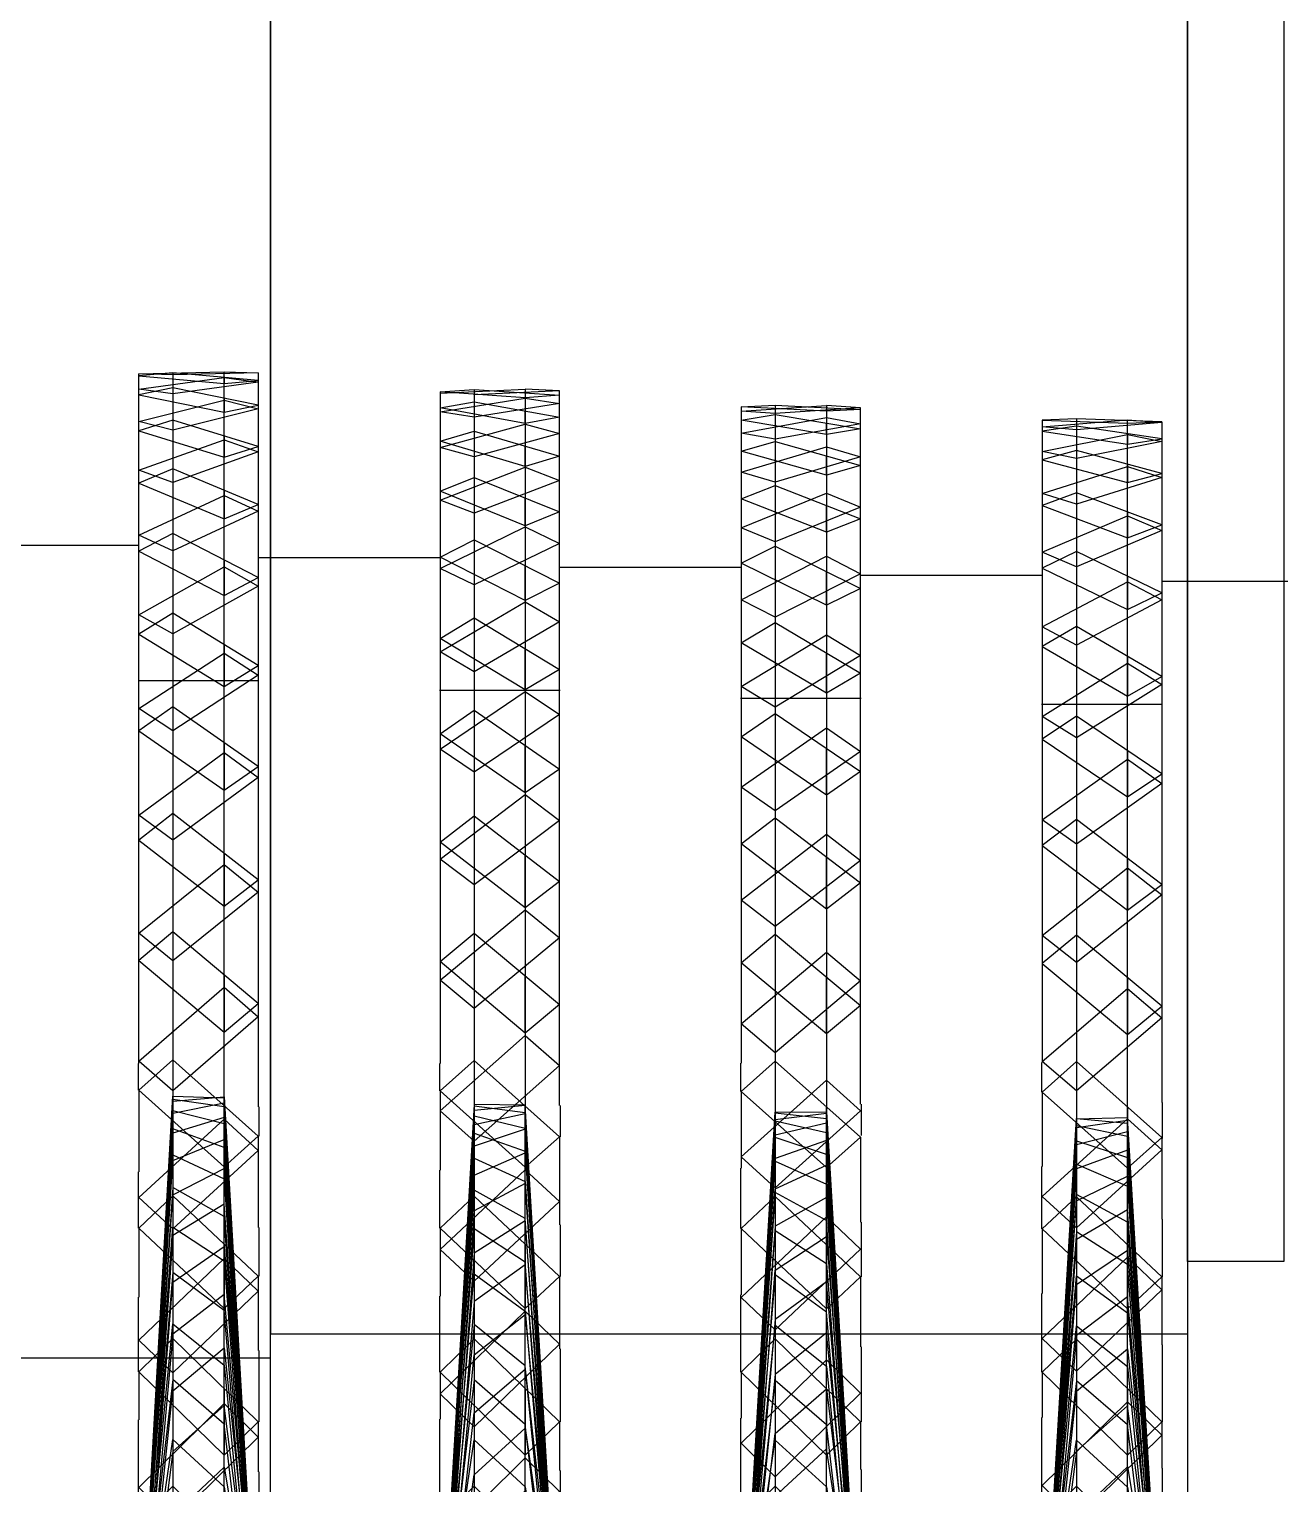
# Model space of a CAD drawing. Header units: millimetres. Extents: x -300 to 383236, y -195106 to -144646.
# Drawn here: x 27965.5 to 28095.1, y -163179.7 to -163029 of the extents above; entities that cross this region are included whole.
import ezdxf

# ---------------------------------------------------------------- set-up
doc = ezdxf.new("R2010")
doc.units = ezdxf.units.MM
doc.header["$LTSCALE"] = 60
doc.layers.add('EQUIPMENT', color=253, linetype='Continuous', lineweight=0)

# ---------------------------------------------------------------- blocks, each defined once
blk = doc.blocks.new('A$Cc6299706')
at = {"layer": 'EQUIPMENT', "lineweight": -3}
for points in [[(-43254.53, 32180.96), (-43254.53, 32268.5), (-43254.53, 32284.51), (-43349.53, 32284.51), (-43349.53, 32268.5), (-43254.53, 32268.5), (-43254.53, 32180.96), (-43254.53, 31949.5), (-43254.53, 32180.96), (-43244.53, 32180.96), (-43244.53, 31949.5), (-43254.53, 31949.5), (-43254.53, 31859.51), (-43244.53, 31859.51), (-43244.53, 31628.05), (-43254.53, 31628.05), (-43254.53, 31859.51), (-43254.53, 31628.05), (-43254.53, 31540.5), (-43244.53, 31540.5), (-43244.53, 31533.5), (-43244.96, 31533.18), (-43245.45, 31522.5), (-43064.53, 31486.6)], [(-43349.53, 32268.43), (-43349.53, 32180.96), (-43349.53, 31942), (-43349.53, 32180.96)], [(-43363.17, 31970.02), (-43363.17, 31980.69), (-43363.17, 31993.16), (-43363.17, 32004.48), (-43363.17, 32014.51), (-43363.17, 32023.1), (-43363.17, 32030.14), (-43363.17, 32035.57), (-43363.17, 32039.29), (-43363.17, 32041.26), (-43363.17, 32041.45), (-43354.33, 32041.67)], [(-43350.79, 32041.58), (-43359.63, 32041.36), (-43363.17, 32041.45)], [(-43354.33, 32038.74), (-43354.33, 32037.51), (-43354.33, 32038.93), (-43354.33, 32037.51), (-43354.33, 32040.47), (-43350.79, 32040.79), (-43359.63, 32041.57), (-43363.17, 32041.26), (-43354.33, 32040.47)], [(-43359.63, 32041.57), (-43359.63, 31966.62)], [(-43359.63, 32041.36), (-43359.63, 31966.13)], [(-43354.33, 32041.1), (-43354.33, 32040.47), (-43354.33, 32041.67), (-43350.79, 32041.58), (-43350.79, 32040.79), (-43350.79, 32038.22), (-43350.79, 32033.92), (-43350.79, 32027.93), (-43350.79, 32020.35), (-43350.79, 32011.25), (-43350.79, 32000.78), (-43350.79, 31989.05), (-43350.79, 31976.23), (-43350.79, 31965.53)], [(-43354.33, 32034.64), (-43354.33, 32032.82), (-43354.33, 32035.02), (-43354.33, 32032.82), (-43354.33, 32035.02), (-43354.33, 32032.82), (-43354.33, 32037.51), (-43350.79, 32038.22), (-43359.63, 32040), (-43363.17, 32039.29), (-43354.33, 32037.51)], [(-43359.63, 32040), (-43359.63, 31966.29)], [(-43359.63, 32039.38), (-43359.63, 31964.85)], [(-43331.96, 32039.47), (-43323.13, 32039.88)], [(-43319.59, 31965.65), (-43319.59, 31976.13), (-43319.59, 31988.88), (-43319.59, 32000.5), (-43319.59, 32010.85), (-43319.59, 32019.77), (-43319.59, 32027.16), (-43319.59, 32032.92), (-43319.59, 32036.96), (-43319.59, 32039.24), (-43319.59, 32039.71), (-43323.13, 32039.88), (-43323.13, 32038.99), (-43331.96, 32039.6), (-43328.44, 32039.85), (-43319.59, 32039.24), (-43323.13, 32038.99), (-43323.13, 32036.31), (-43331.96, 32037.93), (-43328.44, 32038.58), (-43319.59, 32036.96), (-43323.13, 32036.31), (-43323.13, 32031.87), (-43331.96, 32034.48), (-43328.44, 32035.53), (-43319.59, 32032.92), (-43323.13, 32031.87), (-43323.13, 32025.73), (-43331.96, 32029.31), (-43328.44, 32030.74), (-43319.59, 32027.16), (-43323.13, 32025.73), (-43323.13, 32017.98), (-43331.96, 32022.46), (-43328.44, 32024.25), (-43319.59, 32019.77), (-43323.13, 32017.98), (-43323.13, 32008.72), (-43331.96, 32014.05), (-43328.44, 32016.17), (-43319.59, 32010.85), (-43323.13, 32008.72), (-43323.13, 31998.07), (-43331.96, 32004.17), (-43328.44, 32006.61), (-43319.59, 32000.5), (-43323.13, 31998.07), (-43323.13, 31986.16), (-43331.96, 31992.96), (-43328.44, 31995.68), (-43319.59, 31988.88), (-43323.13, 31986.16), (-43323.13, 31973.17), (-43331.96, 31980.58), (-43328.44, 31983.53), (-43319.59, 31976.13), (-43323.13, 31973.17), (-43323.13, 31959.26), (-43323.13, 31965.6), (-43323.13, 31959.26), (-43323.13, 31965.6), (-43323.13, 31959.26), (-43323.13, 31965.6), (-43323.13, 31960.77)], [(-43331.96, 32039.6), (-43331.96, 32037.93), (-43331.96, 32034.48), (-43331.96, 32029.31), (-43331.96, 32022.46), (-43331.96, 32014.05), (-43331.96, 32004.17), (-43331.96, 31992.96), (-43331.96, 31980.58), (-43331.96, 31970)], [(-43328.44, 32039.85), (-43328.44, 31965.76)], [(-43319.59, 32039.71), (-43328.44, 32039.3), (-43328.44, 31965.13)], [(-43328.44, 32038.58), (-43328.44, 31965.59)], [(-43288.4, 31965.79), (-43288.4, 31976.04), (-43288.4, 31988.72), (-43288.4, 32000.25), (-43288.4, 32010.47), (-43288.4, 32019.23), (-43288.4, 32026.44), (-43288.4, 32031.98), (-43288.4, 32035.77), (-43288.4, 32037.76), (-43288.4, 32037.94), (-43291.93, 32038.18), (-43291.93, 32037.59), (-43300.77, 32038.03), (-43297.23, 32038.21), (-43288.4, 32037.76), (-43291.93, 32037.59), (-43291.93, 32035.18), (-43300.77, 32036.65), (-43297.23, 32037.24), (-43288.4, 32035.77), (-43291.93, 32035.18), (-43291.93, 32030.98), (-43300.77, 32033.46), (-43297.23, 32034.45), (-43288.4, 32031.98), (-43291.93, 32030.98), (-43291.93, 32025.06), (-43300.77, 32028.51), (-43297.23, 32029.89), (-43288.4, 32026.44), (-43291.93, 32025.06), (-43291.93, 32017.49), (-43300.77, 32021.86), (-43297.23, 32023.61), (-43288.4, 32019.23), (-43291.93, 32017.49), (-43291.93, 32008.37), (-43300.77, 32013.61), (-43297.23, 32015.71), (-43288.4, 32010.47), (-43291.93, 32008.37), (-43291.93, 31997.83), (-43300.77, 32003.87), (-43297.23, 32006.28), (-43288.4, 32000.25), (-43291.93, 31997.83), (-43291.93, 31986.02), (-43300.77, 31992.77), (-43297.23, 31995.47), (-43288.4, 31988.72), (-43291.93, 31986.02), (-43291.93, 31973.09), (-43300.77, 31980.46), (-43297.23, 31983.41), (-43288.4, 31976.04), (-43291.93, 31973.09), (-43291.93, 31959.23), (-43291.93, 31965.53), (-43291.93, 31959.23), (-43291.93, 31965.53), (-43291.93, 31959.23), (-43291.93, 31965.53), (-43291.93, 31959.47)], [(-43288.4, 32037.94), (-43297.23, 32037.35), (-43300.77, 32037.59), (-43291.93, 32038.18)], [(-43300.77, 32038.03), (-43300.77, 32036.65), (-43300.77, 32033.46), (-43300.77, 32028.51), (-43300.77, 32021.86), (-43300.77, 32013.61), (-43300.77, 32003.87), (-43300.77, 31992.77), (-43300.77, 31980.46), (-43300.77, 31970.06)], [(-43297.23, 32038.21), (-43297.23, 31964.96)], [(-43354.33, 32028.86), (-43354.33, 32026.46), (-43354.33, 32029.41), (-43354.33, 32026.46), (-43354.33, 32029.41), (-43354.33, 32026.46), (-43354.33, 32029.41), (-43354.33, 32026.46), (-43354.33, 32032.82), (-43350.79, 32033.92), (-43359.63, 32036.67), (-43363.17, 32035.57), (-43354.33, 32032.82)], [(-43359.63, 32036.67), (-43359.63, 31965.16)], [(-43328.44, 32036.96), (-43328.44, 31963.68)], [(-43297.23, 32037.35), (-43297.23, 31964.18)], [(-43297.23, 32037.24), (-43297.23, 31964.92)], [(-43260.73, 31949.95), (-43260.73, 31944.6), (-43260.73, 31951.23), (-43260.73, 31944.6), (-43260.73, 31951.23), (-43260.73, 31944.6), (-43260.73, 31959.19), (-43257.19, 31962.34), (-43266.03, 31970.21), (-43269.57, 31967.06), (-43260.73, 31959.19), (-43260.73, 31973.02), (-43257.19, 31975.96), (-43266.03, 31983.3), (-43269.57, 31980.36), (-43260.73, 31973.02), (-43260.73, 31985.89), (-43257.19, 31988.57), (-43266.03, 31995.28), (-43269.57, 31992.6), (-43260.73, 31985.89), (-43260.73, 31997.63), (-43257.19, 32000.02), (-43266.03, 32006), (-43269.57, 32003.61), (-43260.73, 31997.63), (-43260.73, 32008.06), (-43257.19, 32010.12), (-43266.03, 32015.3), (-43269.57, 32013.23), (-43260.73, 32008.06), (-43260.73, 32017.05), (-43257.19, 32018.77), (-43266.03, 32023.05), (-43269.57, 32021.33), (-43260.73, 32017.05), (-43260.73, 32024.46), (-43257.19, 32025.81), (-43266.03, 32029.15), (-43269.57, 32027.82), (-43260.73, 32024.46), (-43260.73, 32030.21), (-43257.19, 32031.15), (-43266.03, 32033.51), (-43269.57, 32032.57), (-43260.73, 32030.21), (-43260.73, 32034.19), (-43257.19, 32034.73), (-43266.03, 32036.06), (-43269.57, 32035.53), (-43260.73, 32034.19), (-43260.73, 32036.37), (-43257.19, 32036.49), (-43266.03, 32036.79), (-43269.57, 32036.66), (-43260.73, 32036.37), (-43260.73, 32036.71)], [(-43269.57, 32036.66), (-43269.57, 32035.53), (-43269.57, 32032.57), (-43269.57, 32027.82), (-43269.57, 32021.33), (-43269.57, 32013.23), (-43269.57, 32003.61), (-43269.57, 31992.6), (-43269.57, 31980.36), (-43269.57, 31970.11)], [(-43266.03, 32036.79), (-43266.03, 31964.25)], [(-43257.19, 32036.49), (-43257.19, 32034.73), (-43257.19, 32031.15), (-43257.19, 32025.81), (-43257.19, 32018.77), (-43257.19, 32010.12), (-43257.19, 32000.02), (-43257.19, 31988.57), (-43257.19, 31975.96), (-43257.19, 31965.98)], [(-43359.63, 32035.64), (-43359.63, 31962.79)], [(-43328.44, 32035.53), (-43328.44, 31964.59)], [(-43297.23, 32034.68), (-43297.23, 31962.58)], [(-43266.03, 32036.06), (-43266.03, 31964.33)], [(-43266.03, 32035.66), (-43266.03, 31963.35)], [(-43260.73, 32035.19), (-43260.73, 32034.19), (-43260.73, 32035.26)], [(-43297.23, 32034.45), (-43297.23, 31964.04)], [(-43266.03, 32033.51), (-43266.03, 31963.57)], [(-43354.33, 32021.46), (-43354.33, 32018.51), (-43354.33, 32022.18), (-43354.33, 32018.51), (-43354.33, 32022.18), (-43354.33, 32018.51), (-43354.33, 32022.18), (-43354.33, 32018.51), (-43354.33, 32022.18), (-43354.33, 32018.51), (-43354.33, 32026.46), (-43350.79, 32027.93), (-43359.63, 32031.63), (-43363.17, 32030.14), (-43354.33, 32026.46)], [(-43359.63, 32031.63), (-43359.63, 31963.25)], [(-43328.44, 32032.85), (-43328.44, 31961.45)], [(-43266.03, 32032.7), (-43266.03, 31961.62)], [(-43260.73, 32031.86), (-43260.73, 32030.21), (-43260.73, 32032.09), (-43260.73, 32030.21), (-43260.73, 32032.09)], [(-43359.63, 32030.21), (-43359.63, 31959.97)], [(-43328.44, 32030.74), (-43328.44, 31962.79)], [(-43297.23, 32030.23), (-43297.23, 31960.18)], [(-43323.13, 32028.59), (-43323.13, 32025.73)], [(-43323.13, 32028.59), (-43323.13, 32025.73)], [(-43297.23, 32029.89), (-43297.23, 31962.36)], [(-43266.03, 32029.15), (-43266.03, 31961.99)], [(-43291.93, 32027.82), (-43291.93, 32025.06)], [(-43291.93, 32027.82), (-43291.93, 32025.06)], [(-43266.03, 32027.95), (-43266.03, 31959.09)], [(-43260.73, 32026.74), (-43260.73, 32024.46), (-43260.73, 32027.15), (-43260.73, 32024.46), (-43260.73, 32027.15), (-43260.73, 32024.46), (-43260.73, 32027.15)], [(-43328.44, 32027.04), (-43328.44, 31958.45)], [(-43354.33, 32012.54), (-43354.33, 32009.09), (-43354.33, 32013.42), (-43354.33, 32009.09), (-43354.33, 32013.42), (-43354.33, 32009.09), (-43354.33, 32013.42), (-43354.33, 32009.09), (-43354.33, 32013.42), (-43354.33, 32009.09), (-43354.33, 32013.42), (-43354.33, 32009.09), (-43354.33, 32018.51), (-43350.79, 32020.35), (-43359.63, 32024.92), (-43363.17, 32023.1), (-43354.33, 32018.51)], [(-43359.63, 32024.92), (-43359.63, 31960.57)], [(-43328.44, 32024.25), (-43328.44, 31960.22)], [(-43297.23, 32024.06), (-43297.23, 31957.03)], [(-43381.93, 32023.71), (-43363.23, 32023.71)], [(-43359.63, 32023.13), (-43359.63, 31956.42)], [(-43297.23, 32023.61), (-43297.23, 31959.89)], [(-43266.03, 32023.05), (-43266.03, 31959.6)], [(-43350.73, 32022.45), (-43332.03, 32022.45)], [(-43323.13, 32021.56), (-43323.13, 32017.98)], [(-43323.13, 32021.56), (-43323.13, 32017.98)], [(-43323.13, 32021.56), (-43323.13, 32017.98)], [(-43323.13, 32021.56), (-43323.13, 32017.98)], [(-43319.53, 32021.45), (-43300.83, 32021.45)], [(-43266.03, 32021.48), (-43266.03, 31955.8)], [(-43328.44, 32019.59), (-43328.44, 31954.74)], [(-43291.93, 32020.99), (-43291.93, 32017.49)], [(-43291.93, 32020.99), (-43291.93, 32017.49)], [(-43291.93, 32020.99), (-43291.93, 32017.49)], [(-43291.93, 32020.99), (-43291.93, 32017.49)], [(-43288.33, 32020.6), (-43269.63, 32020.6)], [(-43260.73, 32019.91), (-43260.73, 32017.05), (-43260.73, 32020.48), (-43260.73, 32017.05), (-43260.73, 32020.48), (-43260.73, 32017.05), (-43260.73, 32020.48), (-43260.73, 32017.05), (-43260.73, 32020.48)], [(-43257.13, 32020), (-43241.83, 32020), (-43237.43, 32020)], [(-43354.33, 32002.22), (-43354.33, 31998.32), (-43354.33, 32003.25), (-43354.33, 31998.32), (-43354.33, 32003.25), (-43354.33, 31998.32), (-43354.33, 32003.25), (-43354.33, 31998.32), (-43354.33, 32003.25), (-43354.33, 31998.32), (-43354.33, 32003.25), (-43354.33, 31998.32), (-43354.33, 32003.25), (-43354.33, 31998.32), (-43354.33, 32009.09), (-43350.79, 32011.25), (-43359.63, 32016.67), (-43363.17, 32014.51), (-43354.33, 32009.09)], [(-43359.63, 32016.67), (-43359.63, 31957.16)], [(-43328.44, 32016.17), (-43328.44, 31956.9)], [(-43297.23, 32016.25), (-43297.23, 31953.16)], [(-43297.23, 32015.71), (-43297.23, 31956.65)], [(-43266.03, 32015.3), (-43266.03, 31956.44)], [(-43359.63, 32014.53), (-43359.63, 31952.21)], [(-43323.13, 32012.98), (-43323.13, 32008.72)], [(-43323.13, 32012.98), (-43323.13, 32008.72)], [(-43323.13, 32012.98), (-43323.13, 32008.72)], [(-43323.13, 32012.98), (-43323.13, 32008.72)], [(-43323.13, 32012.98), (-43323.13, 32008.72)], [(-43323.13, 32012.98), (-43323.13, 32008.72)], [(-43291.93, 32012.56), (-43291.93, 32008.37)], [(-43291.93, 32012.56), (-43291.93, 32008.37)], [(-43291.93, 32012.56), (-43291.93, 32008.37)], [(-43291.93, 32012.56), (-43291.93, 32008.37)], [(-43291.93, 32012.56), (-43291.93, 32008.37)], [(-43291.93, 32012.56), (-43291.93, 32008.37)], [(-43266.03, 32013.37), (-43266.03, 31951.78)], [(-43260.73, 32011.48), (-43260.73, 32008.06), (-43260.73, 32012.2), (-43260.73, 32008.06), (-43260.73, 32012.2), (-43260.73, 32008.06), (-43260.73, 32012.2), (-43260.73, 32008.06), (-43260.73, 32012.2), (-43260.73, 32008.06), (-43260.73, 32012.2)], [(-43328.44, 32010.6), (-43328.44, 31950.36)], [(-43363.23, 32009.7), (-43350.73, 32009.7)], [(-43332.03, 32008.7), (-43319.53, 32008.7)], [(-43300.83, 32007.85), (-43288.33, 32007.85)], [(-43354.33, 31990.63), (-43354.33, 31986.31), (-43354.33, 31991.8), (-43354.33, 31986.31), (-43354.33, 31991.8), (-43354.33, 31986.31), (-43354.33, 31991.8), (-43354.33, 31986.31), (-43354.33, 31991.8), (-43354.33, 31986.31), (-43354.33, 31991.8), (-43354.33, 31986.31), (-43354.33, 31991.8), (-43354.33, 31986.31), (-43354.33, 31991.8), (-43354.33, 31986.31), (-43354.33, 31998.32), (-43350.79, 32000.78), (-43359.63, 32006.95), (-43363.17, 32004.48), (-43354.33, 31998.32)], [(-43359.63, 32006.95), (-43359.63, 31953.07)], [(-43328.44, 32006.61), (-43328.44, 31952.89)], [(-43297.23, 32006.92), (-43297.23, 31948.62)], [(-43297.23, 32006.28), (-43297.23, 31952.71)], [(-43269.63, 32007.25), (-43257.13, 32007.25)], [(-43266.03, 32006), (-43266.03, 31952.56)], [(-43359.63, 32004.48), (-43359.63, 31947.37)], [(-43323.13, 32002.95), (-43323.13, 31998.07)], [(-43323.13, 32002.95), (-43323.13, 31998.07)], [(-43323.13, 32002.95), (-43323.13, 31998.07)], [(-43323.13, 32002.95), (-43323.13, 31998.07)], [(-43323.13, 32002.95), (-43323.13, 31998.07)], [(-43323.13, 32002.95), (-43323.13, 31998.07)], [(-43323.13, 32002.95), (-43323.13, 31998.07)], [(-43323.13, 32002.95), (-43323.13, 31998.07)], [(-43266.03, 32003.75), (-43266.03, 31947.12)], [(-43291.93, 32002.66), (-43291.93, 31997.83)], [(-43291.93, 32002.66), (-43291.93, 31997.83)], [(-43291.93, 32002.66), (-43291.93, 31997.83)], [(-43291.93, 32002.66), (-43291.93, 31997.83)], [(-43291.93, 32002.66), (-43291.93, 31997.83)], [(-43291.93, 32002.66), (-43291.93, 31997.83)], [(-43291.93, 32002.66), (-43291.93, 31997.83)], [(-43291.93, 32002.66), (-43291.93, 31997.83)], [(-43260.73, 32001.56), (-43260.73, 31997.63), (-43260.73, 32002.41), (-43260.73, 31997.63), (-43260.73, 32002.41), (-43260.73, 31997.63), (-43260.73, 32002.41), (-43260.73, 31997.63), (-43260.73, 32002.41), (-43260.73, 31997.63), (-43260.73, 32002.41), (-43260.73, 31997.63), (-43260.73, 32002.41)], [(-43328.44, 32000.19), (-43328.44, 31945.36)], [(-43354.33, 31977.92), (-43354.33, 31973.26), (-43354.33, 31979.21), (-43354.33, 31973.26), (-43354.33, 31979.21), (-43354.33, 31973.26), (-43354.33, 31979.21), (-43354.33, 31973.26), (-43354.33, 31979.21), (-43354.33, 31973.26), (-43354.33, 31979.21), (-43354.33, 31973.26), (-43354.33, 31979.21), (-43354.33, 31973.26), (-43354.33, 31979.21), (-43354.33, 31973.26), (-43354.33, 31979.21), (-43354.33, 31973.26), (-43354.33, 31986.31), (-43350.79, 31989.05), (-43359.63, 31995.91), (-43363.17, 31993.16), (-43354.33, 31986.31)], [(-43359.63, 31995.91), (-43359.63, 31948.35)], [(-43328.44, 31995.68), (-43328.44, 31948.23)], [(-43297.23, 31996.19), (-43297.23, 31943.48)], [(-43297.23, 31995.47), (-43297.23, 31948.11)], [(-43266.03, 31995.28), (-43266.03, 31948.01)], [(-43359.63, 31993.15), (-43359.63, 31941.99)], [(-43266.03, 31992.73), (-43266.03, 31941.85)], [(-43323.13, 31991.6), (-43323.13, 31986.16)], [(-43323.13, 31991.6), (-43323.13, 31986.16)], [(-43323.13, 31991.6), (-43323.13, 31986.16)], [(-43323.13, 31991.6), (-43323.13, 31986.16)], [(-43323.13, 31991.6), (-43323.13, 31986.16)], [(-43323.13, 31991.6), (-43323.13, 31986.16)], [(-43323.13, 31991.6), (-43323.13, 31986.16)], [(-43323.13, 31991.6), (-43323.13, 31986.16)], [(-43323.13, 31991.6), (-43323.13, 31986.16)], [(-43323.13, 31991.6), (-43323.13, 31986.16)], [(-43291.93, 31991.42), (-43291.93, 31986.02)], [(-43291.93, 31991.42), (-43291.93, 31986.02)], [(-43291.93, 31991.42), (-43291.93, 31986.02)], [(-43291.93, 31991.42), (-43291.93, 31986.02)], [(-43291.93, 31991.42), (-43291.93, 31986.02)], [(-43291.93, 31991.42), (-43291.93, 31986.02)], [(-43291.93, 31991.42), (-43291.93, 31986.02)], [(-43291.93, 31991.42), (-43291.93, 31986.02)], [(-43291.93, 31991.42), (-43291.93, 31986.02)], [(-43291.93, 31991.42), (-43291.93, 31986.02)], [(-43260.73, 31990.27), (-43260.73, 31985.89), (-43260.73, 31991.25), (-43260.73, 31985.89), (-43260.73, 31991.25), (-43260.73, 31985.89), (-43260.73, 31991.25), (-43260.73, 31985.89), (-43260.73, 31991.25), (-43260.73, 31985.89), (-43260.73, 31991.25), (-43260.73, 31985.89), (-43260.73, 31991.25), (-43260.73, 31985.89), (-43260.73, 31991.25)], [(-43328.44, 31988.52), (-43328.44, 31939.82)], [(-43354.33, 31964.26), (-43354.33, 31959.31), (-43354.33, 31965.65), (-43354.33, 31959.31), (-43354.33, 31965.65), (-43354.33, 31959.31), (-43354.33, 31965.65), (-43354.33, 31959.31), (-43354.33, 31965.65), (-43354.33, 31959.31), (-43354.33, 31973.26), (-43350.79, 31976.23), (-43359.63, 31983.67), (-43363.17, 31980.69), (-43354.33, 31973.26)], [(-43359.63, 31983.67), (-43359.63, 31943.06)], [(-43328.44, 31983.53), (-43328.44, 31942.98)], [(-43297.23, 31984.2), (-43297.23, 31937.8)], [(-43297.23, 31983.41), (-43297.23, 31942.91)], [(-43266.03, 31983.3), (-43266.03, 31942.84)], [(-43359.63, 31980.66), (-43359.63, 31936.11)], [(-43266.03, 31980.49), (-43266.03, 31936.08)], [(-43323.13, 31979.1), (-43323.13, 31973.17)], [(-43323.13, 31979.1), (-43323.13, 31973.17)], [(-43323.13, 31979.1), (-43323.13, 31973.17)], [(-43323.13, 31979.1), (-43323.13, 31973.17)], [(-43323.13, 31979.1), (-43323.13, 31973.17)], [(-43323.13, 31979.1), (-43323.13, 31973.17)], [(-43323.13, 31979.1), (-43323.13, 31973.17)], [(-43323.13, 31979.1), (-43323.13, 31973.17)], [(-43323.13, 31979.1), (-43323.13, 31973.17)], [(-43323.13, 31979.1), (-43323.13, 31973.17)], [(-43323.13, 31979.1), (-43323.13, 31973.17)], [(-43323.13, 31979.1), (-43323.13, 31973.17)], [(-43291.93, 31978.98), (-43291.93, 31973.09)], [(-43291.93, 31978.98), (-43291.93, 31973.09)], [(-43291.93, 31978.98), (-43291.93, 31973.09)], [(-43291.93, 31978.98), (-43291.93, 31973.09)], [(-43291.93, 31978.98), (-43291.93, 31973.09)], [(-43291.93, 31978.98), (-43291.93, 31973.09)], [(-43291.93, 31978.98), (-43291.93, 31973.09)], [(-43291.93, 31978.98), (-43291.93, 31973.09)], [(-43291.93, 31978.98), (-43291.93, 31973.09)], [(-43291.93, 31978.98), (-43291.93, 31973.09)], [(-43291.93, 31978.98), (-43291.93, 31973.09)], [(-43291.93, 31978.98), (-43291.93, 31973.09)], [(-43260.73, 31977.79), (-43260.73, 31973.02), (-43260.73, 31978.89), (-43260.73, 31973.02), (-43260.73, 31978.89), (-43260.73, 31973.02), (-43260.73, 31978.89), (-43260.73, 31973.02), (-43260.73, 31978.89), (-43260.73, 31973.02), (-43260.73, 31978.89), (-43260.73, 31973.02), (-43260.73, 31978.89), (-43260.73, 31973.02), (-43260.73, 31978.89), (-43260.73, 31973.02), (-43260.73, 31978.89)], [(-43328.44, 31975.72), (-43328.44, 31933.81)], [(-43363.23, 31970.02), (-43363.23, 31967.24)], [(-43354.33, 31949.83), (-43354.33, 31944.64), (-43354.33, 31951.3), (-43354.33, 31944.64), (-43354.33, 31951.3), (-43354.33, 31944.64), (-43354.33, 31959.31), (-43350.79, 31962.48), (-43359.63, 31970.41), (-43363.17, 31967.24), (-43354.33, 31959.31), (-43354.33, 31965.65), (-43354.33, 31961.31)], [(-43359.63, 31970.41), (-43359.63, 31937.28)], [(-43332.03, 31970), (-43332.03, 31967.17)], [(-43323.13, 31949.16), (-43323.13, 31951.27), (-43323.13, 31944.62), (-43323.13, 31951.27), (-43323.13, 31944.62), (-43323.13, 31959.26), (-43319.59, 31962.43), (-43328.44, 31970.34), (-43331.96, 31967.17), (-43323.13, 31959.26), (-43323.13, 31965.6), (-43323.13, 31959.26), (-43323.13, 31965.6), (-43323.13, 31959.26), (-43323.13, 31965.6), (-43323.13, 31960.93)], [(-43328.44, 31970.34), (-43328.44, 31937.23)], [(-43300.83, 31970.06), (-43300.83, 31967.11)], [(-43291.93, 31947.39), (-43291.93, 31951.25), (-43291.93, 31944.61), (-43291.93, 31951.25), (-43291.93, 31944.61), (-43291.93, 31959.23), (-43288.4, 31962.38), (-43297.23, 31970.27), (-43300.77, 31967.11), (-43291.93, 31959.23), (-43291.93, 31965.53), (-43291.93, 31959.23), (-43291.93, 31965.53), (-43291.93, 31959.23), (-43291.93, 31965.53), (-43291.93, 31960.58)], [(-43297.23, 31971.13), (-43297.23, 31931.68)], [(-43297.23, 31970.27), (-43297.23, 31937.19)], [(-43269.63, 31970.11), (-43269.63, 31967.06)], [(-43266.03, 31970.21), (-43266.03, 31937.15)], [(-43363.17, 31967.24), (-43363.17, 31958.79)], [(-43359.63, 31967.18), (-43359.63, 31929.82)], [(-43331.96, 31967.17), (-43331.96, 31958.95)], [(-43300.77, 31967.11), (-43300.77, 31959.17)], [(-43269.57, 31967.06), (-43269.57, 31959.36)], [(-43266.03, 31967.18), (-43266.03, 31929.85)], [(-43363.04, 31907.12), (-43359.63, 31966.62), (-43354.33, 31966.45), (-43350.79, 31905.16), (-43353.45, 31904.5), (-43350.79, 31904.87), (-43354.33, 31965.52), (-43359.63, 31966.29), (-43363.05, 31907.12)], [(-43363.03, 31907.12), (-43359.63, 31966.13), (-43354.33, 31966.57), (-43350.79, 31905.46), (-43353.45, 31904.5), (-43350.79, 31905.73), (-43354.33, 31965.89), (-43359.63, 31964.85), (-43363, 31907.12)], [(-43354.33, 31962.16), (-43354.33, 31965.65), (-43354.33, 31959.15)], [(-43354.33, 31963.8), (-43354.33, 31965.65), (-43354.33, 31964.41)], [(-43350.73, 31965.53), (-43350.73, 31962.48)], [(-43319.59, 31905.23), (-43323.13, 31965.7), (-43328.44, 31965.76), (-43331.96, 31904.99)], [(-43331.96, 31906.73), (-43328.44, 31948.23), (-43323.13, 31944.35), (-43319.59, 31903.16)], [(-43319.59, 31902.91), (-43323.13, 31938.71), (-43328.44, 31942.98), (-43331.96, 31906.88)], [(-43331.96, 31906.11), (-43328.44, 31960.22), (-43323.13, 31957.8), (-43319.59, 31904.02)], [(-43319.59, 31904.93), (-43323.13, 31964.92), (-43328.44, 31965.59), (-43331.96, 31905.29)], [(-43331.96, 31904.38), (-43328.44, 31963.68), (-43323.13, 31964.84), (-43319.59, 31905.79)], [(-43319.59, 31906.5), (-43323.13, 31957.59), (-43328.44, 31954.74), (-43331.96, 31903.48)], [(-43331.96, 31902.71), (-43328.44, 31939.82), (-43323.13, 31944.02), (-43319.59, 31906.97)], [(-43319.59, 31903.72), (-43323.13, 31953.95), (-43328.44, 31956.9), (-43331.96, 31906.34)], [(-43331.96, 31905.58), (-43328.44, 31964.59), (-43323.13, 31963.31), (-43319.59, 31904.63)], [(-43319.59, 31905.52), (-43323.13, 31965.68), (-43328.44, 31965.13), (-43331.96, 31904.69)], [(-43331.96, 31903.77), (-43328.44, 31958.45), (-43323.13, 31960.77), (-43319.59, 31906.29)], [(-43319.59, 31906.85), (-43323.13, 31949.16), (-43328.44, 31945.36), (-43331.96, 31902.95)], [(-43323.13, 31964.84), (-43323.13, 31965.6), (-43323.13, 31963.2)], [(-43323.13, 31963.31), (-43323.13, 31965.6), (-43323.13, 31964.92)], [(-43319.53, 31965.65), (-43319.53, 31962.43)], [(-43291.93, 31963.85), (-43291.93, 31965.53), (-43291.93, 31962.05)], [(-43291.93, 31965), (-43291.93, 31965.53), (-43291.93, 31964.84)], [(-43291.93, 31962.85), (-43291.93, 31965.53), (-43291.93, 31964.33)], [(-43288.33, 31965.79), (-43288.33, 31962.55)], [(-43260.73, 31964.29), (-43260.73, 31959.19), (-43260.73, 31965.49), (-43260.73, 31959.19), (-43260.73, 31965.49), (-43260.73, 31959.19), (-43260.73, 31965.49), (-43260.73, 31961.05)], [(-43260.73, 31964.1), (-43260.73, 31965.49), (-43260.73, 31962.98)], [(-43260.73, 31963.84), (-43260.73, 31965.49), (-43260.73, 31964.39)], [(-43260.73, 31960.27), (-43260.73, 31965.49), (-43260.73, 31962.46)], [(-43260.73, 31965.49), (-43260.73, 31959.19)], [(-43257.13, 31965.98), (-43257.13, 31962.25)], [(-43363.07, 31907.13), (-43359.63, 31965.16), (-43354.33, 31963.8), (-43350.79, 31904.57), (-43353.45, 31904.5), (-43350.79, 31904.26), (-43354.33, 31961.31), (-43359.63, 31963.25), (-43363.08, 31907.13)], [(-43300.76, 31903.14), (-43297.23, 31948.62), (-43291.93, 31952.08), (-43288.4, 31906.73)], [(-43288.4, 31906.11), (-43291.93, 31962.05), (-43297.23, 31960.18), (-43300.76, 31904.02)], [(-43300.76, 31904.94), (-43297.23, 31964.96), (-43291.93, 31965), (-43288.4, 31905.29)], [(-43288.4, 31904.37), (-43291.93, 31960.58), (-43297.23, 31962.36), (-43300.76, 31905.82)], [(-43300.76, 31906.53), (-43297.23, 31952.71), (-43291.93, 31949.31), (-43288.4, 31903.47)], [(-43288.4, 31903.19), (-43291.93, 31944.26), (-43297.23, 31948.11), (-43300.76, 31906.72)], [(-43288.4, 31905.58), (-43291.93, 31964.84), (-43297.23, 31964.18), (-43300.76, 31904.64)], [(-43288.4, 31905.85), (-43291.93, 31963.85), (-43297.23, 31962.58), (-43300.76, 31904.33)], [(-43269.56, 31904.91), (-43266.91, 31904.5), (-43269.56, 31904.27), (-43266.03, 31961.62), (-43260.73, 31962.98), (-43257.19, 31905.91), (-43259.85, 31904.5), (-43257.19, 31905.63), (-43260.73, 31964.1), (-43266.03, 31963.35), (-43269.41, 31907.12)], [(-43269.44, 31907.12), (-43266.03, 31964.33), (-43260.73, 31963.84), (-43257.19, 31905.03), (-43259.85, 31904.5), (-43257.19, 31905.34), (-43260.73, 31964.39), (-43266.03, 31964.25), (-43269.43, 31907.12)], [(-43350.79, 31962.48), (-43350.79, 31953.04)], [(-43319.59, 31906.05), (-43323.13, 31963.2), (-43328.44, 31961.45), (-43331.96, 31904.07)], [(-43319.59, 31962.43), (-43319.59, 31953.31)], [(-43288.4, 31962.38), (-43288.4, 31953.58)], [(-43269.48, 31907.12), (-43266.03, 31961.99), (-43260.73, 31960.27), (-43257.19, 31904.41), (-43259.85, 31904.5), (-43257.19, 31904.72), (-43260.73, 31962.46), (-43266.03, 31963.57), (-43269.46, 31907.12)], [(-43257.19, 31962.34), (-43257.19, 31953.88)], [(-43328.44, 31961.98), (-43328.44, 31927.41)], [(-43363.1, 31907.13), (-43359.63, 31960.57), (-43354.33, 31958.08), (-43350.79, 31903.96), (-43353.45, 31904.5), (-43350.79, 31903.67), (-43354.33, 31954.16), (-43359.63, 31957.16), (-43363.11, 31907.13)], [(-43269.63, 31959.36), (-43269.63, 31952.89)], [(-43269.49, 31907.12), (-43266.03, 31959.6), (-43260.73, 31957.3), (-43257.19, 31904.1), (-43259.85, 31904.5), (-43257.19, 31903.8), (-43260.73, 31953.59), (-43266.03, 31956.44), (-43269.5, 31907.12)], [(-43363.23, 31958.79), (-43363.23, 31952.97)], [(-43359.63, 31902.25), (-43363.16, 31901.88), (-43360.51, 31904.5), (-43363.16, 31903.55), (-43359.63, 31956.42), (-43354.33, 31959.15), (-43350.79, 31906.44), (-43353.45, 31904.5), (-43350.79, 31906.64), (-43354.33, 31955.44), (-43359.63, 31952.21), (-43363.16, 31903.27), (-43360.51, 31904.5), (-43363.17, 31901.86), (-43359.63, 31888.28)], [(-43332.03, 31958.95), (-43332.03, 31952.94)], [(-43300.83, 31959.17), (-43300.83, 31952.91)], [(-43354.33, 31903.77), (-43354.33, 31905.38), (-43354.33, 31913.95), (-43350.79, 31917.46), (-43359.63, 31926.24), (-43363.17, 31922.72), (-43354.33, 31913.95), (-43354.33, 31929.45), (-43350.79, 31932.9), (-43359.63, 31941.51), (-43363.17, 31938.06), (-43354.33, 31929.45), (-43354.33, 31944.64), (-43350.79, 31947.97), (-43359.63, 31956.3), (-43363.17, 31952.97), (-43354.33, 31944.64), (-43354.33, 31951.3), (-43354.33, 31949.59)], [(-43359.63, 31956.3), (-43359.63, 31931.06)], [(-43323.13, 31932.25), (-43323.13, 31936.33), (-43323.13, 31929.45), (-43323.13, 31944.62), (-43319.59, 31947.95), (-43328.44, 31956.26), (-43331.96, 31952.94), (-43323.13, 31944.62), (-43323.13, 31951.27), (-43323.13, 31949.45)], [(-43328.44, 31956.26), (-43328.44, 31931.04)], [(-43291.93, 31930.09), (-43291.93, 31936.32), (-43291.93, 31929.45), (-43291.93, 31944.61), (-43288.4, 31947.93), (-43297.23, 31956.23), (-43300.77, 31952.91), (-43291.93, 31944.61), (-43291.93, 31951.25), (-43291.93, 31949.31)], [(-43297.23, 31957.15), (-43297.23, 31925.18)], [(-43297.23, 31956.23), (-43297.23, 31931.01)], [(-43260.73, 31903.97), (-43260.73, 31905.38), (-43260.73, 31913.95), (-43257.19, 31917.46), (-43266.03, 31926.23), (-43269.57, 31922.72), (-43260.73, 31913.95), (-43260.73, 31929.44), (-43257.19, 31932.88), (-43266.03, 31941.47), (-43269.57, 31938.04), (-43260.73, 31929.44), (-43260.73, 31944.6), (-43257.19, 31947.91), (-43266.03, 31956.2), (-43269.57, 31952.89), (-43260.73, 31944.6), (-43260.73, 31951.23), (-43260.73, 31949.2)], [(-43266.03, 31956.2), (-43266.03, 31931)], [(-43319.53, 31953.31), (-43319.53, 31947.95)], [(-43288.33, 31953.58), (-43288.33, 31947.93)], [(-43257.13, 31953.88), (-43257.13, 31947.91)], [(-43363.17, 31952.97), (-43363.17, 31945.81)], [(-43363.11, 31907.13), (-43359.63, 31953.07), (-43354.33, 31949.59), (-43350.79, 31903.39), (-43353.45, 31904.5), (-43350.79, 31903.13), (-43354.33, 31944.44), (-43359.63, 31948.35), (-43363.12, 31907.13)], [(-43359.63, 31952.9), (-43359.63, 31923.2)], [(-43350.73, 31953.04), (-43350.73, 31947.97)], [(-43331.96, 31952.94), (-43331.96, 31945.92)], [(-43300.77, 31952.91), (-43300.77, 31946.06)], [(-43269.57, 31952.89), (-43269.57, 31946.19)], [(-43269.52, 31907.12), (-43266.03, 31948.01), (-43260.73, 31944.18), (-43257.19, 31903.22), (-43259.85, 31904.5), (-43257.19, 31903.5), (-43260.73, 31949.2), (-43266.03, 31952.56), (-43269.51, 31907.12)], [(-43266.03, 31953), (-43266.03, 31923.27)], [(-43359.63, 31875.14), (-43363.17, 31901.95), (-43360.51, 31904.5), (-43363.16, 31903.01), (-43359.63, 31947.37), (-43354.33, 31951.06), (-43350.79, 31906.8), (-43353.45, 31904.5), (-43350.79, 31906.94), (-43354.33, 31946.08), (-43359.63, 31941.99), (-43363.16, 31902.77), (-43360.51, 31904.5), (-43363.17, 31902.34), (-43359.63, 31858.49)], [(-43354.33, 31951.06), (-43354.33, 31951.3), (-43354.33, 31946.08)], [(-43260.73, 31950.68), (-43260.73, 31951.23), (-43260.73, 31945.86)], [(-43350.79, 31947.97), (-43350.79, 31940.29)], [(-43328.44, 31947.46), (-43328.44, 31920.7)], [(-43319.59, 31947.95), (-43319.59, 31940.47)], [(-43288.4, 31906.89), (-43291.93, 31947.39), (-43297.23, 31943.48), (-43300.76, 31902.89)], [(-43288.4, 31947.93), (-43288.4, 31940.66)], [(-43257.19, 31947.91), (-43257.19, 31940.87)], [(-43363.23, 31945.81), (-43363.23, 31938.06)], [(-43332.03, 31945.92), (-43332.03, 31938.05)], [(-43300.83, 31946.06), (-43300.83, 31938.04)], [(-43269.63, 31946.19), (-43269.63, 31938.04)], [(-43363.13, 31907.13), (-43359.63, 31943.06), (-43354.33, 31938.77), (-43350.79, 31902.88), (-43353.45, 31904.5), (-43350.79, 31902.65), (-43354.33, 31932.65), (-43359.63, 31937.28), (-43363.16, 31907.01), (-43360.51, 31904.5), (-43362.31, 31906.2)], [(-43269.56, 31906.88), (-43266.03, 31942.84), (-43260.73, 31938.62), (-43257.19, 31902.95), (-43259.85, 31904.5), (-43257.19, 31902.71), (-43260.73, 31932.57), (-43266.03, 31937.15), (-43269.56, 31907), (-43266.91, 31904.5), (-43268.51, 31906.01)], [(-43359.63, 31941.51), (-43359.63, 31924.5)], [(-43323.13, 31905.38), (-43323.13, 31913.95), (-43319.59, 31917.46), (-43328.44, 31926.24), (-43331.96, 31922.72), (-43323.13, 31913.95), (-43323.13, 31929.45), (-43319.59, 31932.89), (-43328.44, 31941.5), (-43331.96, 31938.05), (-43323.13, 31929.45), (-43323.13, 31936.33), (-43323.13, 31932.62)], [(-43328.44, 31941.5), (-43328.44, 31924.49)], [(-43288.4, 31901.85), (-43291.93, 31898.31), (-43300.77, 31907.16), (-43297.23, 31910.69), (-43288.4, 31902.02), (-43291.93, 31905.38), (-43291.93, 31913.95), (-43288.4, 31917.46), (-43297.23, 31926.23), (-43300.77, 31922.72), (-43291.93, 31913.95), (-43291.93, 31929.45), (-43288.4, 31932.89), (-43297.23, 31941.48), (-43300.77, 31938.04), (-43291.93, 31929.45), (-43291.93, 31936.32), (-43291.93, 31932.59)], [(-43288.4, 31907.01), (-43291.93, 31942.11), (-43297.23, 31937.8), (-43300.76, 31902.65)], [(-43297.23, 31942.44), (-43297.23, 31918.39)], [(-43297.23, 31941.48), (-43297.23, 31924.48)], [(-43266.03, 31941.47), (-43266.03, 31924.48)], [(-43359.63, 31844.81), (-43363.17, 31903.24), (-43360.51, 31904.5), (-43363.16, 31902.55), (-43359.63, 31936.11), (-43354.33, 31940.56), (-43350.79, 31907.04), (-43353.45, 31904.5), (-43350.79, 31907.11), (-43354.33, 31934.58), (-43359.63, 31929.82), (-43363.16, 31902.36), (-43360.51, 31904.5), (-43363.17, 31903.51), (-43359.63, 31843.24)], [(-43350.73, 31940.29), (-43350.73, 31932.9)], [(-43319.53, 31940.47), (-43319.53, 31932.89)], [(-43288.33, 31940.66), (-43288.33, 31932.89)], [(-43257.13, 31940.87), (-43257.13, 31932.88)], [(-43266.03, 31938.15), (-43266.03, 31916.43)], [(-43363.17, 31938.06), (-43363.17, 31933.1)], [(-43359.63, 31937.97), (-43359.63, 31916.34)], [(-43331.96, 31938.05), (-43331.96, 31933.17)], [(-43331.96, 31907.1), (-43328.44, 31931.04), (-43323.13, 31926.15), (-43319.59, 31902.47), (-43322.24, 31904.5), (-43319.59, 31902.67), (-43323.13, 31932.62), (-43328.44, 31937.23), (-43331.96, 31907.01)], [(-43300.77, 31938.04), (-43300.77, 31933.26)], [(-43269.57, 31938.04), (-43269.57, 31933.34)], [(-43354.33, 31934.8), (-43354.33, 31929.45), (-43354.33, 31936.34), (-43354.33, 31934.58)], [(-43354.33, 31929.45), (-43354.33, 31936.34), (-43354.33, 31932.65)], [(-43297.23, 31904.36), (-43300.76, 31901.9), (-43298.11, 31904.5), (-43300.76, 31902.44), (-43297.23, 31931.68), (-43291.93, 31936.31), (-43288.4, 31907.1), (-43291.04, 31904.5), (-43288.4, 31907.14), (-43291.93, 31930.09), (-43297.23, 31925.18), (-43300.76, 31902.26)], [(-43260.73, 31934.98), (-43260.73, 31929.44), (-43260.73, 31936.32), (-43260.73, 31934.56)], [(-43260.73, 31929.44), (-43260.73, 31936.32), (-43260.73, 31932.57)], [(-43363.23, 31933.1), (-43363.23, 31922.72)], [(-43350.79, 31932.9), (-43350.79, 31927.73)], [(-43332.03, 31933.17), (-43332.03, 31922.72)], [(-43328.44, 31899.66), (-43331.96, 31901.87), (-43329.32, 31904.5), (-43331.96, 31902.31), (-43328.44, 31927.41), (-43323.13, 31932.25), (-43319.59, 31907.13), (-43322.24, 31904.5), (-43319.59, 31907.16), (-43323.13, 31925.76), (-43328.44, 31920.7), (-43331.96, 31902.15)], [(-43328.44, 31932.37), (-43328.44, 31913.78)], [(-43319.59, 31932.89), (-43319.59, 31927.85)], [(-43300.83, 31933.26), (-43300.83, 31922.72)], [(-43288.4, 31932.89), (-43288.4, 31927.97)], [(-43269.63, 31933.34), (-43269.63, 31922.72)], [(-43257.19, 31932.88), (-43257.19, 31928.11)], [(-43363.16, 31907.1), (-43359.63, 31931.06), (-43354.33, 31926.16), (-43350.79, 31902.45), (-43353.45, 31904.5), (-43350.79, 31902.27), (-43354.33, 31919.4), (-43359.63, 31924.5), (-43363.16, 31907.15)], [(-43300.76, 31907.09), (-43297.23, 31931.01), (-43291.93, 31926.15), (-43288.4, 31902.47), (-43291.04, 31904.5), (-43288.4, 31902.29), (-43291.93, 31919.4), (-43297.23, 31924.48), (-43300.76, 31907.15)], [(-43269.56, 31907.09), (-43266.03, 31931), (-43260.73, 31926.14), (-43257.19, 31902.49), (-43259.85, 31904.5), (-43257.19, 31902.3), (-43260.73, 31919.39), (-43266.03, 31924.48), (-43269.56, 31907.15)], [(-43359.63, 31842.48), (-43363.17, 31903.81), (-43360.51, 31904.5), (-43363.16, 31902.19), (-43359.63, 31923.2), (-43354.33, 31928.19), (-43350.79, 31907.15), (-43353.45, 31904.5), (-43350.8, 31906.83), (-43354.33, 31893.46), (-43359.63, 31888.28), (-43359.63, 31886.25), (-43359.63, 31888.81), (-43354.33, 31883.73), (-43350.8, 31901.84)], [(-43350.73, 31927.73), (-43350.73, 31917.46)], [(-43319.53, 31927.85), (-43319.53, 31917.46)], [(-43288.33, 31927.97), (-43288.33, 31917.46)], [(-43257.13, 31928.11), (-43257.13, 31917.46)], [(-43297.23, 31927.21), (-43297.23, 31911.43)]]:
    blk.add_lwpolyline(points, dxfattribs=at)
for points in [[(-43363.17, 32039.87), (-43354.33, 32041.1), (-43350.79, 32040.6), (-43359.63, 32039.38)], [(-43363.17, 32036.53), (-43354.33, 32038.74), (-43350.79, 32037.85), (-43359.63, 32035.64)], [(-43319.59, 32038.39), (-43328.44, 32036.96), (-43331.96, 32037.54), (-43323.13, 32038.96)], [(-43323.13, 32036.31), (-43323.13, 32037.61)], [(-43331.96, 32033.82), (-43323.13, 32036.25), (-43319.59, 32035.28), (-43328.44, 32032.85)], [(-43300.77, 32035.33), (-43291.93, 32036.94), (-43288.4, 32036.3), (-43297.23, 32034.68)], [(-43291.93, 32035.18), (-43291.93, 32036.35)], [(-43269.57, 32035.96), (-43260.73, 32036.71), (-43257.19, 32036.41), (-43266.03, 32035.66)], [(-43350.79, 32033.37), (-43359.63, 32030.21), (-43363.17, 32031.48), (-43354.33, 32034.64)], [(-43257.19, 32034.47), (-43266.03, 32032.7), (-43269.57, 32033.41), (-43260.73, 32035.19)], [(-43323.13, 32031.87), (-43323.13, 32033.96)], [(-43323.13, 32031.87), (-43323.13, 32033.96)], [(-43300.77, 32031.28), (-43291.93, 32033.9), (-43288.4, 32032.85), (-43297.23, 32030.23)], [(-43331.96, 32028.39), (-43323.13, 32031.78), (-43319.59, 32030.43), (-43328.44, 32027.04)], [(-43291.93, 32030.98), (-43291.93, 32032.97)], [(-43291.93, 32030.98), (-43291.93, 32032.97)], [(-43257.19, 32030.74), (-43266.03, 32027.95), (-43269.57, 32029.07), (-43260.73, 32031.86)], [(-43350.79, 32027.23), (-43359.63, 32023.13), (-43363.17, 32024.76), (-43354.33, 32028.86)], [(-43323.13, 32025.73), (-43323.13, 32028.59)], [(-43323.13, 32025.73), (-43323.13, 32028.59)], [(-43300.77, 32025.5), (-43291.93, 32029.09), (-43288.4, 32027.65), (-43297.23, 32024.06)], [(-43291.93, 32025.06), (-43291.93, 32027.82)], [(-43291.93, 32025.06), (-43291.93, 32027.82)], [(-43319.59, 32023.89), (-43328.44, 32019.59), (-43331.96, 32021.31), (-43323.13, 32025.61)], [(-43269.57, 32022.98), (-43260.73, 32026.74), (-43257.19, 32025.23), (-43266.03, 32021.48)], [(-43300.77, 32018.06), (-43291.93, 32022.56), (-43288.4, 32020.76), (-43297.23, 32016.25)], [(-43363.17, 32016.5), (-43354.33, 32021.46), (-43350.79, 32019.48), (-43359.63, 32014.53)], [(-43323.13, 32017.98), (-43323.13, 32021.56)], [(-43323.13, 32017.98), (-43323.13, 32021.56)], [(-43291.93, 32017.49), (-43291.93, 32020.99)], [(-43291.93, 32017.49), (-43291.93, 32020.99)], [(-43269.57, 32015.24), (-43260.73, 32019.91), (-43257.19, 32018.04), (-43266.03, 32013.37)], [(-43331.96, 32012.66), (-43323.13, 32017.83), (-43319.59, 32015.77), (-43328.44, 32010.6)], [(-43300.77, 32009.07), (-43291.93, 32014.43), (-43288.4, 32012.29), (-43297.23, 32006.92)], [(-43350.79, 32010.24), (-43359.63, 32004.48), (-43363.17, 32006.78), (-43354.33, 32012.54)], [(-43323.13, 32008.72), (-43323.13, 32012.98)], [(-43323.13, 32008.72), (-43323.13, 32012.98)], [(-43291.93, 32008.37), (-43291.93, 32012.56)], [(-43291.93, 32008.37), (-43291.93, 32012.56)], [(-43269.57, 32005.95), (-43260.73, 32011.48), (-43257.19, 32009.27), (-43266.03, 32003.75)], [(-43331.96, 32002.58), (-43323.13, 32008.54), (-43319.59, 32006.16), (-43328.44, 32000.19)], [(-43288.4, 32002.34), (-43297.23, 31996.19), (-43300.77, 31998.65), (-43291.93, 32004.8)], [(-43323.13, 31998.07), (-43323.13, 32002.95)], [(-43323.13, 31998.07), (-43323.13, 32002.95)], [(-43350.79, 31999.63), (-43359.63, 31993.15), (-43363.17, 31995.74), (-43354.33, 32002.22)], [(-43291.93, 31997.83), (-43291.93, 32002.66)], [(-43291.93, 31997.83), (-43291.93, 32002.66)], [(-43257.19, 31999.04), (-43266.03, 31992.73), (-43269.57, 31995.25), (-43260.73, 32001.56)], [(-43331.96, 31991.19), (-43323.13, 31997.87), (-43319.59, 31995.19), (-43328.44, 31988.52)], [(-43300.77, 31986.95), (-43291.93, 31993.79), (-43288.4, 31991.05), (-43297.23, 31984.2)], [(-43323.13, 31986.16), (-43323.13, 31991.6)], [(-43323.13, 31986.16), (-43323.13, 31991.6)], [(-43291.93, 31986.02), (-43291.93, 31991.42)], [(-43291.93, 31986.02), (-43291.93, 31991.42)], [(-43350.79, 31987.78), (-43359.63, 31980.66), (-43363.17, 31983.51), (-43354.33, 31990.63)], [(-43269.57, 31983.29), (-43260.73, 31990.27), (-43257.19, 31987.48), (-43266.03, 31980.49)], [(-43331.96, 31978.64), (-43323.13, 31985.94), (-43319.59, 31983.02), (-43328.44, 31975.72)], [(-43300.77, 31974.11), (-43291.93, 31981.56), (-43288.4, 31978.58), (-43297.23, 31971.13)], [(-43323.13, 31973.17), (-43323.13, 31979.1)], [(-43323.13, 31973.17), (-43323.13, 31979.1)], [(-43291.93, 31973.09), (-43291.93, 31978.98)], [(-43291.93, 31973.09), (-43291.93, 31978.98)], [(-43350.79, 31974.86), (-43359.63, 31967.18), (-43363.17, 31970.25), (-43354.33, 31977.92)], [(-43269.57, 31970.22), (-43260.73, 31977.79), (-43257.19, 31974.76), (-43266.03, 31967.18)], [(-43331.96, 31965.1), (-43323.13, 31972.92), (-43319.59, 31969.8), (-43328.44, 31961.98)], [(-43300.77, 31960.33), (-43291.93, 31968.28), (-43288.4, 31965.1), (-43297.23, 31957.15)], [(-43260.73, 31959.19), (-43260.73, 31965.49)], [(-43260.73, 31959.19), (-43260.73, 31965.49)], [(-43363.17, 31956.14), (-43354.33, 31964.26), (-43350.79, 31961.02), (-43359.63, 31952.9)], [(-43360.51, 31904.5), (-43363.16, 31903.83), (-43359.63, 31959.97), (-43354.33, 31962.16), (-43350.79, 31906.23), (-43353.45, 31904.5), (-43350.79, 31905.99), (-43354.33, 31964.41), (-43359.63, 31962.79), (-43363.16, 31904.13)], [(-43298.11, 31904.5), (-43300.76, 31905.24), (-43297.23, 31964.92), (-43291.93, 31964.33), (-43288.4, 31904.99), (-43291.04, 31904.5), (-43288.4, 31904.68), (-43291.93, 31962.85), (-43297.23, 31964.04), (-43300.76, 31905.54)], [(-43269.57, 31956.23), (-43260.73, 31964.29), (-43257.19, 31961.06), (-43266.03, 31953)], [(-43329.32, 31904.5), (-43331.96, 31905.85), (-43328.44, 31962.79), (-43323.13, 31960.93), (-43319.59, 31904.32), (-43322.24, 31904.5), (-43319.59, 31903.44), (-43323.13, 31949.45), (-43328.44, 31952.89), (-43331.96, 31906.55)], [(-43266.91, 31904.5), (-43269.56, 31903.66), (-43266.03, 31955.8), (-43260.73, 31958.34), (-43257.19, 31906.39), (-43259.85, 31904.5), (-43257.19, 31906.16), (-43260.73, 31961.05), (-43266.03, 31959.09), (-43269.56, 31903.96)], [(-43298.11, 31904.5), (-43300.76, 31906.08), (-43297.23, 31959.89), (-43291.93, 31957.53), (-43288.4, 31904.06), (-43291.04, 31904.5), (-43288.4, 31903.76), (-43291.93, 31953.76), (-43297.23, 31956.65), (-43300.76, 31906.32)], [(-43298.11, 31904.5), (-43300.76, 31903.72), (-43297.23, 31957.03), (-43291.93, 31959.47), (-43288.4, 31906.35), (-43291.04, 31904.5), (-43288.4, 31906.56), (-43291.93, 31956.12), (-43297.23, 31953.16), (-43300.76, 31903.42)], [(-43331.96, 31950.76), (-43323.13, 31959.01), (-43319.59, 31955.71), (-43328.44, 31947.46)], [(-43266.91, 31904.5), (-43269.56, 31903.09), (-43266.03, 31947.12), (-43260.73, 31950.68), (-43257.19, 31906.78), (-43259.85, 31904.5), (-43257.19, 31906.6), (-43260.73, 31954.86), (-43266.03, 31951.78), (-43269.56, 31903.37)], [(-43329.32, 31904.5), (-43331.96, 31902.49), (-43328.44, 31933.81), (-43323.13, 31938.36), (-43319.59, 31907.07), (-43322.24, 31904.5), (-43319.59, 31906.69), (-43323.13, 31953.71), (-43328.44, 31950.36), (-43331.96, 31903.21)], [(-43300.77, 31945.78), (-43291.93, 31954.13), (-43288.4, 31950.79), (-43297.23, 31942.44)], [(-43323.13, 31944.62), (-43323.13, 31951.27)], [(-43291.93, 31944.61), (-43291.93, 31951.25)], [(-43363.17, 31941.36), (-43354.33, 31949.83), (-43350.79, 31946.44), (-43359.63, 31937.97)], [(-43257.19, 31946.58), (-43266.03, 31938.15), (-43269.57, 31941.52), (-43260.73, 31949.95)], [(-43266.91, 31904.5), (-43269.56, 31902.61), (-43266.03, 31936.08), (-43260.73, 31940.46), (-43257.19, 31907.03), (-43259.85, 31904.5), (-43257.19, 31906.92), (-43260.73, 31945.86), (-43266.03, 31941.85), (-43269.56, 31902.84)], [(-43331.96, 31935.8), (-43323.13, 31944.36), (-43319.59, 31940.94), (-43328.44, 31932.37)], [(-43298.11, 31904.5), (-43300.76, 31906.88), (-43297.23, 31942.91), (-43291.93, 31938.66), (-43288.4, 31902.93), (-43291.04, 31904.5), (-43288.4, 31902.69), (-43291.93, 31932.59), (-43297.23, 31937.19), (-43300.76, 31907)], [(-43349.53, 31942), (-43254.53, 31942), (-43254.53, 31867), (-43349.53, 31867)], [(-43411.53, 31939.5), (-43411.53, 31869.5), (-43349.53, 31869.5), (-43349.53, 31939.5)], [(-43300.77, 31930.67), (-43291.93, 31939.3), (-43288.4, 31935.85), (-43297.23, 31927.21)], [(-43363.17, 31926.1), (-43354.33, 31934.8), (-43350.79, 31931.32), (-43359.63, 31922.62)], [(-43269.57, 31926.3), (-43260.73, 31934.98), (-43257.19, 31931.51), (-43266.03, 31922.82)], [(-43266.91, 31904.5), (-43269.56, 31902.22), (-43266.03, 31923.27), (-43260.73, 31928.24), (-43257.19, 31907.15), (-43259.85, 31904.5), (-43257.19, 31907.1), (-43260.73, 31934.56), (-43266.03, 31929.85), (-43269.56, 31902.39)], [(-43331.96, 31920.42), (-43323.13, 31929.18), (-43319.59, 31925.67), (-43328.44, 31916.92)]]:
    blk.add_lwpolyline(points, close=True, dxfattribs=at)
blk = doc.blocks.new('A$C44261593')
h = blk.add_hatch()
h.set_pattern_fill('ANSI31', color=253, scale=100)
h.set_pattern_definition([(45, (0, -50460), (-224.5064, 224.5064), [])])
edge = h.paths.add_edge_path()
edge.add_line((-58347.03, -14256), (-58347.03, -14056))
edge.add_line((-58347.03, -14056), (-57547.03, -14056))
edge.add_line((-57547.03, -14056), (-57547.03, -15056))
edge.add_line((-57547.03, -15056), (-60547.03, -15056))
edge.add_line((-60547.03, -15056), (-60547.03, -31056))
edge.add_line((-60547.03, -31056), (-57647.03, -31056))
edge.add_line((-57647.03, -31056), (-57647.03, -32268))
edge.add_line((-57647.03, -32268), (-43347.03, -32268))
edge.add_line((-43347.03, -32268), (-43347.03, -29256))
edge.add_line((-43347.03, -29256), (-34347.03, -29256))
edge.add_line((-34347.03, -29256), (-34347.03, -14206))
edge.add_line((-34347.03, -14206), (-33547.03, -14206))
edge.add_line((-33547.03, -14206), (-33547.03, -29256))
edge.add_line((-33547.03, -29256), (-30497.03, -29256))
edge.add_line((-30497.03, -29256), (-30497.03, -30056))
edge.add_line((-30497.03, -30056), (-30547.03, -30056))
edge.add_line((-30547.03, -30056), (-30547.03, -34906))
edge.add_line((-30547.03, -34906), (-30569.24, -34906))
edge.add_arc((-31589.72, -35133.69), 1045.58, 12.57767, 76.57873)
edge.add_line((-31347.03, -34116.66), (-31347.03, -30056))
edge.add_line((-31347.03, -30056), (-42547.03, -30056))
edge.add_line((-42547.03, -30056), (-42547.03, -34906))
edge.add_line((-42547.03, -34906), (-43347.03, -34906))
edge.add_line((-43347.03, -34906), (-43347.03, -33068))
edge.add_line((-43347.03, -33068), (-57647.03, -33068))
edge.add_line((-57647.03, -33068), (-57647.03, -34906))
edge.add_line((-57647.03, -34906), (-58447.03, -34906))
edge.add_line((-58447.03, -34906), (-58447.03, -31856))
edge.add_line((-58447.03, -31856), (-66197.03, -31856))
edge.add_line((-66197.03, -31856), (-66197.03, -31056))
edge.add_line((-66197.03, -31056), (-61347.03, -31056))
edge.add_line((-61347.03, -31056), (-61347.03, -14256))
edge.add_line((-61347.03, -14256), (-58347.03, -14256))

msp = doc.modelspace()

# ---------------------------------------------------------------- block references
for name, p in [('A$C44261593', (71340, -144646.13)), ('A$Cc6299706', (71340, -195106.13))]:
    msp.add_blockref(name, p)

doc.saveas('drawing.dxf')
